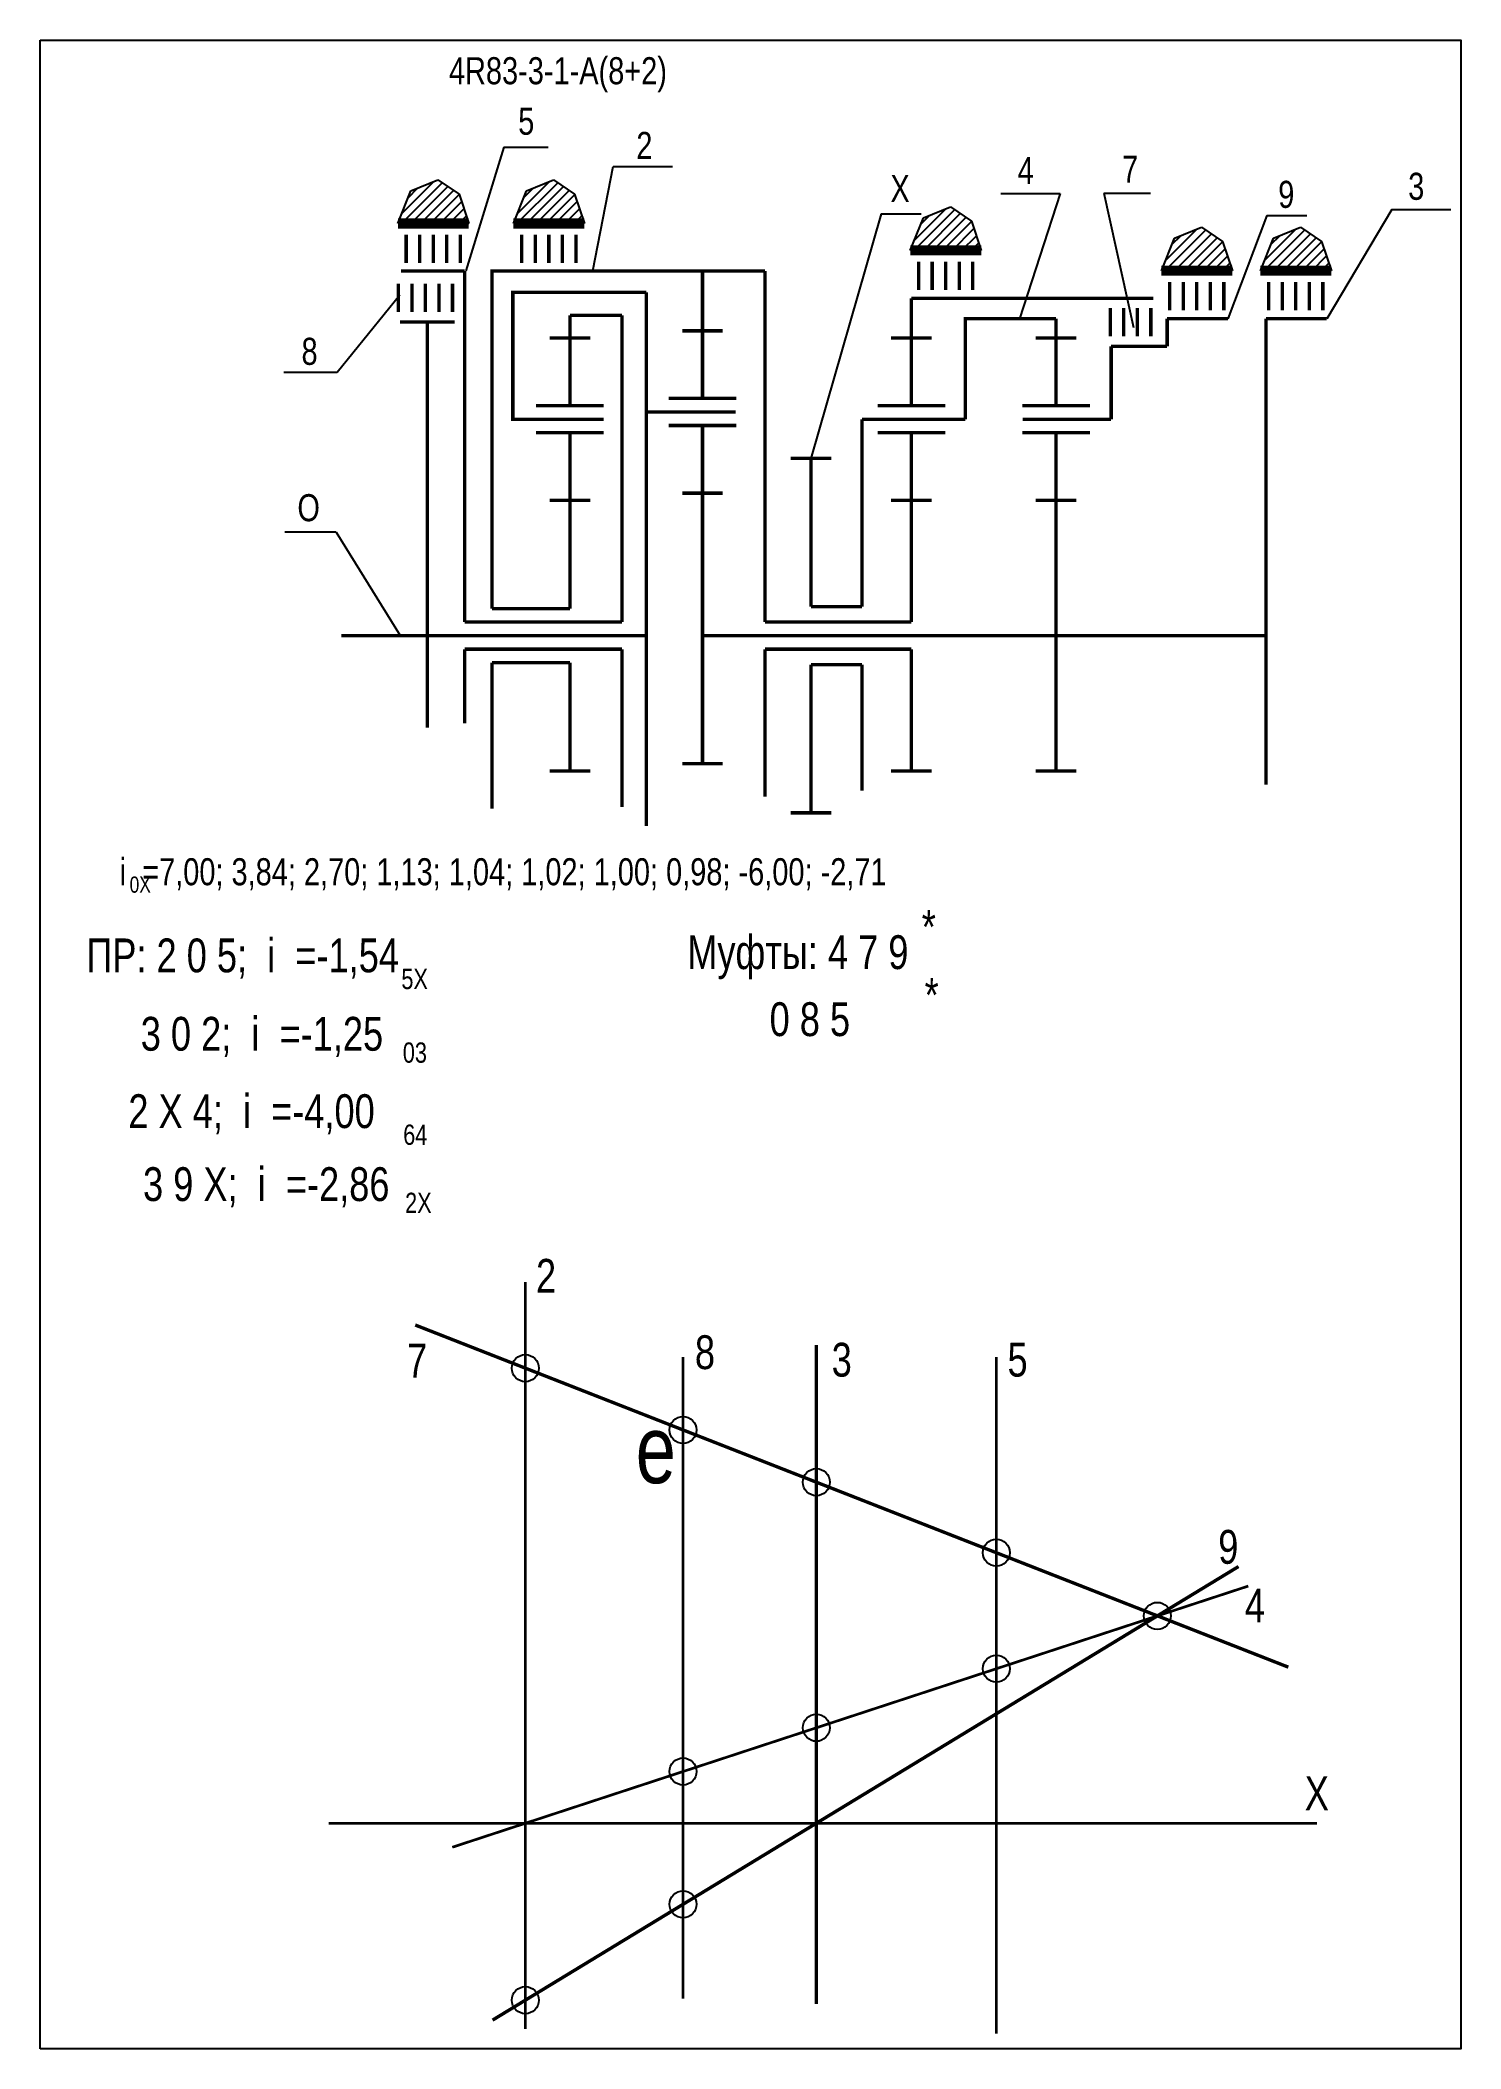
# Model space of a CAD drawing. Extents: x -352 to -142, y 153 to 450.
import ezdxf

# ---------------------------------------------------------------- set-up
doc = ezdxf.new("R2010")
doc.units = 0
doc.header["$LTSCALE"] = 15
doc.layers.get('0').update_dxf_attribs({"linetype": 'CONTINUOUS'})
doc.layers.add('DIM', color=92, linetype='CONTINUOUS')
doc.layers.add('MAIN', color=5, linetype='CONTINUOUS')
doc.styles.add('AMK', font='amk.shx', dxfattribs={"width": 0.8})

msp = doc.modelspace()

# ---------------------------------------------------------------- hatches: boundary and pattern name
at = {"layer": 'DIM'}
h = msp.add_hatch(dxfattribs=at)
h.set_pattern_fill('_USER', color=0, angle=45, style=0, pattern_type=0)
h.set_pattern_definition([(45, (-47.3239, -2.9375), (-0.7071068, 0.7071068), [])])
h.paths.add_polyline_path([(-297.62, 427.58), (-299.56, 422.76), (-289.07, 422.76), (-290.52, 427.08), (-293.63, 429.2)])
h = msp.add_hatch(dxfattribs=at)
h.set_pattern_fill('_USER', color=0, angle=45, style=0, pattern_type=0)
h.set_pattern_definition([(45, (-30.2376, -2.9375), (-0.7071068, 0.7071068), [])])
h.paths.add_polyline_path([(-280.53, 427.58), (-282.48, 422.76), (-271.98, 422.76), (-273.43, 427.08), (-276.55, 429.2)])
h = msp.add_hatch(dxfattribs=at)
h.set_pattern_fill('_USER', color=0, angle=45, style=0, pattern_type=0)
h.set_pattern_definition([(45, (28.4227, -6.9145), (-0.7071068, 0.7071068), [])])
h.paths.add_polyline_path([(-221.87, 423.6), (-223.82, 418.78), (-213.32, 418.78), (-214.77, 423.11), (-217.89, 425.22)])
h = msp.add_hatch(dxfattribs=at)
h.set_pattern_fill('_USER', color=0, angle=45, style=0, pattern_type=0)
h.set_pattern_definition([(45, (65.5456, -9.9145), (-0.7071068, 0.7071068), [])])
h.paths.add_polyline_path([(-184.75, 420.6), (-186.69, 415.78), (-176.2, 415.78), (-177.65, 420.11), (-180.76, 422.22)])
h = msp.add_hatch(dxfattribs=at)
h.set_pattern_fill('_USER', color=0, angle=45, style=0, pattern_type=0)
h.set_pattern_definition([(45, (80.1795, -9.9145), (-0.7071068, 0.7071068), [])])
h.paths.add_polyline_path([(-170.12, 420.6), (-172.06, 415.78), (-161.56, 415.78), (-163.01, 420.11), (-166.13, 422.22)])

# ---------------------------------------------------------------- linework, layer by layer
at = {"const_width": 0.4}
for points in [[(-280.72, 266.24), (-280.72, 155.81)], [(-257.4, 255.14), (-257.4, 160.27)], [(-211.1, 255.14), (-211.1, 155.11)], [(-291.52, 182.67), (-173.85, 221.29)]]:
    msp.add_lwpolyline(points, dxfattribs=at)
at = {"layer": 'DIM', "color": 0}
for p, q in [((-283.89, 434.04), (-289.51, 415.74)), ((-283.89, 434.04), (-277.32, 434.04)), ((-270.73, 415.74), (-267.71, 431.19)), ((-267.71, 431.19), (-258.97, 431.19)), ((-297.62, 427.58), (-293.63, 429.2)), ((-293.63, 429.2), (-290.52, 427.08)), ((-280.53, 427.58), (-276.55, 429.2)), ((-276.55, 429.2), (-273.43, 427.08)), ((-299.56, 422.76), (-297.62, 427.58)), ((-290.52, 427.08), (-289.07, 422.76)), ((-282.48, 422.76), (-280.53, 427.58)), ((-273.43, 427.08), (-271.98, 422.76)), ((-221.87, 423.6), (-217.89, 425.22)), ((-217.89, 425.22), (-214.77, 423.11)), ((-210.41, 427.22), (-201.67, 427.22)), ((-201.67, 427.22), (-207.67, 408.68)), ((-195.19, 427.23), (-188.32, 427.23)), ((-195.19, 427.23), (-190.8, 407.4)), ((-152.65, 424.81), (-162.24, 408.68)), ((-152.65, 424.81), (-143.92, 424.81)), ((-298.31, 422.57), (-291.4, 422.57)), ((-281.22, 422.57), (-274.31, 422.57)), ((-228.13, 424.2), (-238.49, 388.02)), ((-228.13, 424.2), (-222.22, 424.2)), ((-223.82, 418.78), (-221.87, 423.6)), ((-214.77, 423.11), (-213.32, 418.78)), ((-184.75, 420.6), (-180.76, 422.22)), ((-180.76, 422.22), (-177.65, 420.11)), ((-171.1, 423.96), (-176.87, 408.68)), ((-171.1, 423.96), (-165.19, 423.96)), ((-170.12, 420.6), (-166.13, 422.22)), ((-166.13, 422.22), (-163.01, 420.11)), ((-186.69, 415.78), (-184.75, 420.6)), ((-177.65, 420.11), (-176.2, 415.78)), ((-172.06, 415.78), (-170.12, 420.6)), ((-163.01, 420.11), (-161.56, 415.78)), ((-222.56, 418.6), (-215.65, 418.6)), ((-185.44, 415.6), (-178.53, 415.6)), ((-170.81, 415.6), (-163.89, 415.6)), ((-308.52, 400.77), (-299.29, 412.23)), ((-316.42, 400.77), (-308.52, 400.77)), ((-308.66, 377.13), (-316.27, 377.13)), ((-308.66, 377.13), (-299.21, 361.82))]:
    msp.add_line(p, q, dxfattribs=at)
for points, const_width in [([(-289.69, 415.74), (-289.69, 363.82)], 0.5), ([(-285.63, 365.82), (-285.63, 415.74), (-245.28, 415.74)], 0.5), ([(-245.28, 415.74), (-245.28, 363.82)], 0.5), ([(-278.87, 393.82), (-282.56, 393.82), (-282.56, 412.59), (-262.85, 412.59)], 0.5), ([(-262.85, 412.59), (-262.85, 333.66)], 0.5), ([(-187.87, 411.68), (-223.65, 411.68)], 0.5), ([(-299.23, 408.19), (-291.16, 408.19)], 0.5), ([(-295.2, 408.19), (-295.2, 348.2)], 0.5), ([(-274.12, 405.82), (-274.12, 409.2)], 0.5), ([(-274.12, 409.2), (-266.42, 409.2)], 0.5), ([(-266.42, 409.2), (-266.42, 363.82)], 0.5), ([(-202.27, 408.68), (-215.67, 408.68), (-215.67, 393.82)], 0.5), ([(-185.84, 404.58), (-185.84, 408.68)], 0.5), ([(-185.84, 408.68), (-176.87, 408.68)], 0.5), ([(-171.21, 408.68), (-162.24, 408.68)], 0.5), ([(-171.21, 408.68), (-171.21, 339.78)], 0.5), ([(-194.12, 404.58), (-185.84, 404.58)], 0.5), ([(-194.12, 393.82), (-194.12, 404.58)], 0.5), ([(-278.36, 393.82), (-278.87, 393.82)], 0.5), ([(-230.95, 393.82), (-230.95, 366.1)], 0.5), ([(-238.49, 366.1), (-238.49, 388.02)], 0.5), ([(-289.69, 369.45), (-289.69, 367.99)], 0.5), ([(-285.63, 365.82), (-274.12, 365.82)], 0.5), ([(-289.69, 363.82), (-266.42, 363.82)], 0.5), ([(-285.95, 363.82), (-274.12, 363.82)], 0.5), ([(-245.28, 363.82), (-223.65, 363.82)], 0.5), ([(-307.92, 361.82), (-262.85, 361.82)], 0.5), ([(-289.69, 359.82), (-266.42, 359.82)], 0.5), ([(-289.69, 359.82), (-289.69, 348.85)], 0.5), ([(-285.95, 359.82), (-274.12, 359.82)], 0.5), ([(-266.42, 359.82), (-266.42, 336.46)], 0.5), ([(-254.53, 361.82), (-188.82, 361.82)], 0.5), ([(-245.28, 359.82), (-223.65, 359.82)], 0.5), ([(-245.28, 359.82), (-245.28, 338.03)], 0.5), ([(-204, 361.82), (-171.21, 361.82)], 0.5), ([(-285.63, 357.82), (-274.12, 357.82)], 0.5), ([(-285.63, 357.82), (-285.63, 336.23)], 0.5), ([(-238.49, 357.54), (-238.49, 335.62)], 0.5), ([(-230.95, 338.91), (-230.95, 357.54)], 0.5), ([(-167.93, 209.3), (-296.99, 259.89)], 0.5), ([(-237.7, 256.94), (-237.7, 159.48)], 0.5), ([(-175.29, 224.18), (-285.56, 157.11)], 0.5), ([(-309.78, 186.22), (-163.68, 186.22)], 0.4)]:
    msp.add_lwpolyline(points, dxfattribs=dict(at, const_width=const_width))
for centre in [(-280.72, 253.51), (-257.4, 244.37), (-237.7, 236.65), (-211.1, 226.22), (-187.29, 216.88), (-211.1, 209.07), (-237.7, 200.34), (-257.4, 193.87), (-257.4, 174.24), (-280.72, 160.06)]:
    msp.add_circle(centre, 2, dxfattribs=at)
at = {"layer": 'MAIN'}
for points in [[(-352.43, 152.87), (-352.43, 449.87)], [(-352.43, 449.87), (-142.43, 449.87), (-142.43, 152.87), (-352.43, 152.87)]]:
    msp.add_lwpolyline(points, dxfattribs=at)
at = {"layer": 'MAIN', "color": 0}
for points, const_width in [([(-299.56, 422.76), (-289.07, 422.76)], 1.5), ([(-282.48, 422.76), (-271.98, 422.76)], 1.5), ([(-290.33, 421.11), (-290.33, 416.91)], 0.5), ([(-273.24, 421.11), (-273.24, 416.91)], 0.5), ([(-223.82, 418.78), (-213.32, 418.78)], 1.5), ([(-299.1, 415.74), (-289.69, 415.74)], 0.5), ([(-254.53, 406.89), (-254.53, 415.74)], 0.5), ([(-214.58, 417.13), (-214.58, 412.94)], 0.5), ([(-186.69, 415.78), (-176.2, 415.78)], 1.5), ([(-172.06, 415.78), (-161.56, 415.78)], 1.5), ([(-291.48, 413.88), (-291.48, 409.68)], 0.5), ([(-177.46, 414.13), (-177.46, 409.94)], 0.5), ([(-162.83, 414.13), (-162.83, 409.94)], 0.5), ([(-223.65, 405.82), (-223.65, 411.68)], 0.5), ([(-188.25, 410.27), (-188.25, 406.07)], 0.5), ([(-254.53, 406.89), (-257.53, 406.89)], 0.5), ([(-254.53, 396.89), (-254.53, 406.89)], 0.5), ([(-254.53, 406.89), (-251.53, 406.89)], 0.5), ([(-202.27, 395.82), (-202.27, 408.68)], 0.5), ([(-274.12, 405.82), (-277.12, 405.82)], 0.5), ([(-274.12, 395.82), (-274.12, 405.82)], 0.5), ([(-274.12, 405.82), (-271.12, 405.82)], 0.5), ([(-223.65, 405.82), (-226.65, 405.82)], 0.5), ([(-223.65, 395.82), (-223.65, 405.82)], 0.5), ([(-223.65, 405.82), (-220.65, 405.82)], 0.5), ([(-202.27, 405.82), (-205.27, 405.82)], 0.5), ([(-202.27, 405.82), (-199.27, 405.82)], 0.5), ([(-249.64, 394.89), (-262.85, 394.89)], 0.5), ([(-274.12, 391.82), (-279.12, 391.82)], 0.5), ([(-269.14, 393.82), (-278.61, 393.82)], 0.5), ([(-274.12, 381.82), (-274.12, 391.82), (-269.12, 391.82)], 0.5), ([(-254.53, 392.89), (-259.53, 392.89)], 0.5), ([(-254.53, 382.89), (-254.53, 392.89), (-249.53, 392.89)], 0.5), ([(-215.67, 393.82), (-230.95, 393.82)], 0.5), ([(-223.65, 391.82), (-228.65, 391.82)], 0.5), ([(-223.65, 381.82), (-223.65, 391.82), (-218.65, 391.82)], 0.5), ([(-202.27, 391.82), (-207.27, 391.82)], 0.5), ([(-194.12, 393.82), (-207.21, 393.82)], 0.5), ([(-202.27, 381.82), (-202.27, 391.82), (-197.27, 391.82)], 0.5), ([(-238.49, 388.02), (-241.49, 388.02)], 0.5), ([(-238.49, 388.02), (-235.49, 388.02)], 0.5), ([(-254.53, 382.89), (-257.53, 382.89)], 0.5), ([(-254.53, 361.82), (-254.53, 382.89)], 0.5), ([(-254.53, 382.89), (-251.53, 382.89)], 0.5), ([(-274.12, 381.82), (-277.12, 381.82)], 0.5), ([(-274.12, 365.82), (-274.12, 381.82)], 0.5), ([(-274.12, 381.82), (-271.12, 381.82)], 0.5), ([(-223.65, 381.82), (-226.65, 381.82)], 0.5), ([(-223.65, 363.82), (-223.65, 381.82)], 0.5), ([(-223.65, 381.82), (-220.65, 381.82)], 0.5), ([(-202.27, 381.82), (-205.27, 381.82)], 0.5), ([(-202.27, 361.82), (-202.27, 381.82)], 0.5), ([(-202.27, 381.82), (-199.27, 381.82)], 0.5), ([(-230.95, 366.1), (-238.49, 366.1)], 0.5), ([(-254.53, 361.82), (-254.53, 342.89)], 0.5), ([(-223.65, 359.82), (-223.65, 341.82)], 0.5), ([(-202.27, 361.82), (-202.27, 341.82)], 0.5), ([(-274.12, 357.82), (-274.12, 341.82)], 0.5), ([(-230.95, 357.54), (-238.49, 357.54)], 0.5), ([(-274.12, 341.82), (-277.12, 341.82)], 0.5), ([(-274.12, 341.82), (-271.12, 341.82)], 0.5), ([(-254.53, 342.89), (-257.53, 342.89)], 0.5), ([(-254.53, 342.89), (-251.53, 342.89)], 0.5), ([(-223.65, 341.82), (-226.65, 341.82)], 0.5), ([(-223.65, 341.82), (-220.65, 341.82)], 0.5), ([(-202.27, 341.82), (-205.27, 341.82)], 0.5), ([(-202.27, 341.82), (-199.27, 341.82)], 0.5), ([(-238.49, 335.62), (-241.49, 335.62)], 0.5), ([(-238.49, 335.62), (-235.49, 335.62)], 0.5)]:
    msp.add_lwpolyline(points, dxfattribs=dict(at, const_width=const_width))
for points in [[(-298.33, 421.11, 0.5, 0.5, 0), (-298.33, 416.91, 0.5, 0.5, 0)], [(-296.33, 421.11, 0.5, 0.5, 0), (-296.33, 416.91, 0.5, 0.5, 0)], [(-294.33, 421.11, 0.5, 0.5, 0), (-294.33, 416.91, 0.5, 0.5, 0)], [(-292.33, 421.11, 0.5, 0.5, 0), (-292.33, 416.91, 0.5, 0.5, 0)], [(-281.24, 421.11, 0.5, 0.5, 0), (-281.24, 416.91, 0.5, 0.5, 0)], [(-279.24, 421.11, 0.5, 0.5, 0), (-279.24, 416.91, 0.5, 0.5, 0)], [(-277.24, 421.11, 0.5, 0.5, 0), (-277.24, 416.91, 0.5, 0.5, 0)], [(-275.24, 421.11, 0.5, 0.5, 0), (-275.24, 416.91, 0.5, 0.5, 0)], [(-222.58, 417.13, 0.5, 0.5, 0), (-222.58, 412.94, 0.5, 0.5, 0)], [(-220.58, 417.13, 0.5, 0.5, 0), (-220.58, 412.94, 0.5, 0.5, 0)], [(-218.58, 417.13, 0.5, 0.5, 0), (-218.58, 412.94, 0.5, 0.5, 0)], [(-216.58, 417.13, 0.5, 0.5, 0), (-216.58, 412.94, 0.5, 0.5, 0)], [(-299.48, 413.88, 0.5, 0.5, 0), (-299.48, 409.68, 0.5, 0.5, 0)], [(-297.48, 413.88, 0.5, 0.5, 0), (-297.48, 409.68, 0.5, 0.5, 0)], [(-295.48, 413.88, 0.5, 0.5, 0), (-295.48, 409.68, 0.5, 0.5, 0)], [(-293.48, 413.88, 0.5, 0.5, 0), (-293.48, 409.68, 0.5, 0.5, 0)], [(-185.46, 414.13, 0.5, 0.5, 0), (-185.46, 409.94, 0.5, 0.5, 0)], [(-183.46, 414.13, 0.5, 0.5, 0), (-183.46, 409.94, 0.5, 0.5, 0)], [(-181.46, 414.13, 0.5, 0.5, 0), (-181.46, 409.94, 0.5, 0.5, 0)], [(-179.46, 414.13, 0.5, 0.5, 0), (-179.46, 409.94, 0.5, 0.5, 0)], [(-170.83, 414.13, 0.5, 0.5, 0), (-170.83, 409.94, 0.5, 0.5, 0)], [(-168.83, 414.13, 0.5, 0.5, 0), (-168.83, 409.94, 0.5, 0.5, 0)], [(-166.83, 414.13, 0.5, 0.5, 0), (-166.83, 409.94, 0.5, 0.5, 0)], [(-164.83, 414.13, 0.5, 0.5, 0), (-164.83, 409.94, 0.5, 0.5, 0)], [(-194.25, 410.27, 0.5, 0.5, 0), (-194.25, 406.07, 0.5, 0.5, 0)], [(-192.25, 410.27, 0.5, 0.5, 0), (-192.25, 406.07, 0.5, 0.5, 0)], [(-190.25, 410.27, 0.5, 0.5, 0), (-190.25, 406.07, 0.5, 0.5, 0)], [(-269.12, 395.82, 0.5, 0.5, 0), (-279.12, 395.82, 0.5, 0.5, 0)], [(-249.53, 396.89, 0.5, 0.5, 0), (-259.53, 396.89, 0.5, 0.5, 0)], [(-218.65, 395.82, 0.5, 0.5, 0), (-228.65, 395.82, 0.5, 0.5, 0)], [(-197.27, 395.82, 0.5, 0.5, 0), (-207.27, 395.82, 0.5, 0.5, 0)]]:
    msp.add_lwpolyline(points, format="xyseb", dxfattribs=at)

# ---------------------------------------------------------------- texts
at = {"layer": 'DIM', "color": 0, "style": 'AMK', "width": 0.8}
for s, height, p in [('4R83-3-1-A(8+2)', 4, (-292.01, 443.35)), ('5', 4, (-281.77, 435.88)), ('2', 4, (-264.31, 432.3)), ('4', 4, (-207.95, 428.61)), ('7', 4, (-192.51, 428.79)), ('X', 4, (-226.75, 425.93)), ('9', 4, (-169.42, 425.07)), ('3', 4, (-150.21, 426.26)), ('8', 4, (-313.8, 401.86)), ('O', 4, (-314.41, 378.74)), ('i  =7,00; 3,84; 2,70; 1,13; 1,04; 1,02; 1,00; 0,98; -6,00; -2,71', 4, (-340.68, 324.91)), ('0X', 2.4, (-339.21, 323.81)), ('*', 5, (-222.12, 316.25)), (' ПР: 2 0 5;  i  =-1,54', 5, (-347.1, 312.04)), ('Муфты: 4 7 9', 5, (-256.78, 312.52)), ('5X', 3, (-299.04, 309.56)), ('*', 5, (-221.69, 306.18)), ('       0 8 5', 5, (-255.01, 302.61)), ('    3 0 2;  i  =-1,25', 5, (-343.51, 300.45)), ('03', 3, (-298.83, 298.67)), ('     2 X 4;  i  =-4,00', 5, (-346.83, 289.01)), ('64', 3, (-298.77, 286.53)), ('    3 9 X;  i  =-2,86', 5, (-343.17, 278.22)), ('2X', 3, (-298.49, 276.45)), ('2', 5, (-279.14, 264.66)), ('8', 5, (-255.65, 253.37)), ('7', 5, (-298.21, 252.12)), ('3', 5, (-235.43, 252.26)), ('5', 5, (-209.44, 252.26)), ('e', 10, (-264.4, 236.5)), ('9', 5, (-178.29, 224.59)), ('4', 5, (-174.35, 215.92)), ('X', 5, (-165.5, 188.14))]:
    msp.add_text(s, height=height, dxfattribs=at).set_placement(p)

doc.saveas('drawing.dxf')
